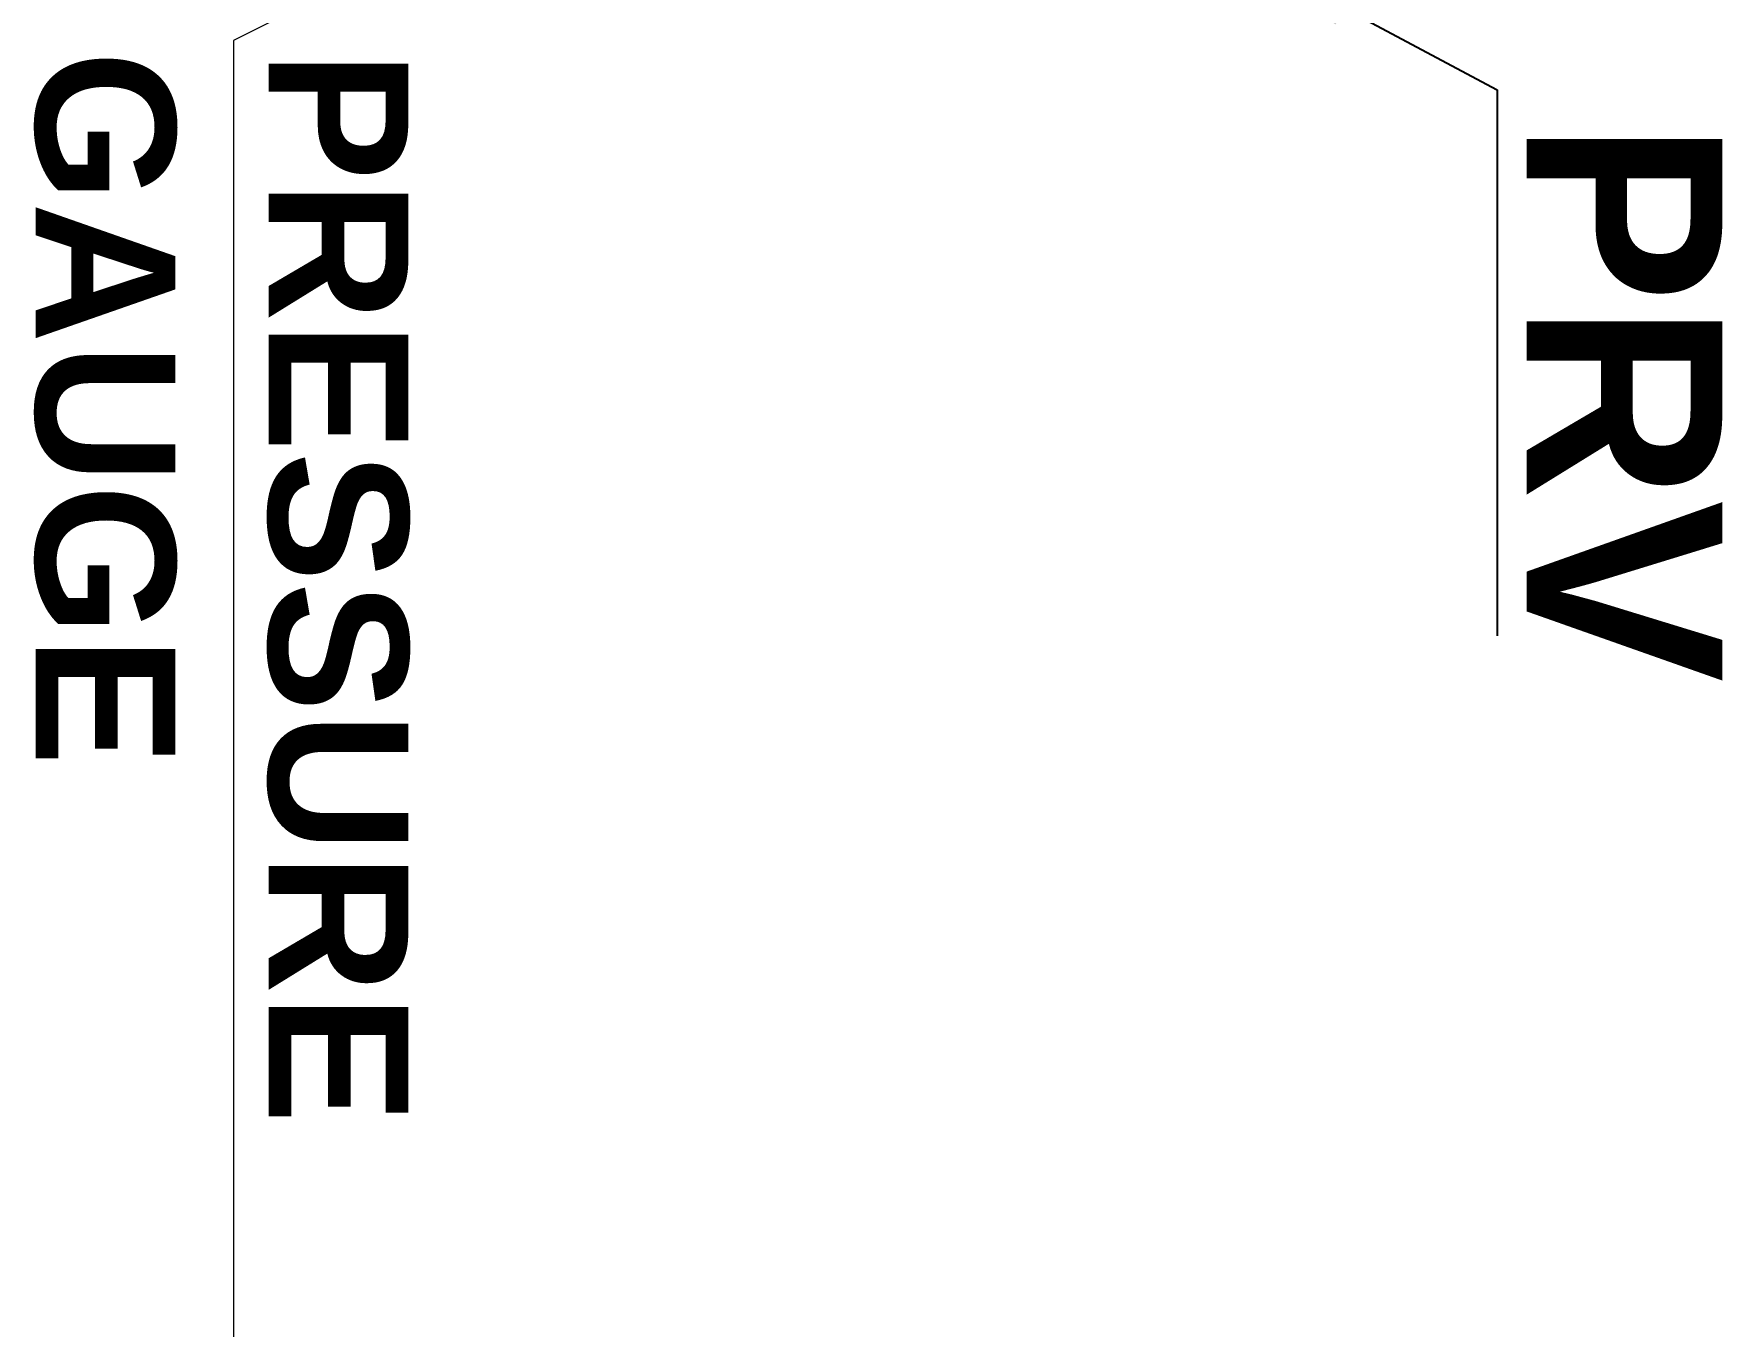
# Model space of a CAD drawing. Header units: inches. Extents: x -98933 to 1585249, y -3352739 to 192771.
# Drawn here: x 58072.49 to 58082.05, y 49929.76 to 49937.08 of the extents above; entities that cross this region are included whole.
import ezdxf

# ---------------------------------------------------------------- set-up
doc = ezdxf.new("R2010")
doc.units = ezdxf.units.IN
doc.header["$MEASUREMENT"] = 0
doc.layers.get('0').update_dxf_attribs({"lineweight": 0})
for name, color, linetype, lineweight in [('Pipe 40 mm', 1, 'Continuous', 25), ('SHEET', 186, 'Continuous', 35), ('wall', 7, 'Continuous', 0)]:
    doc.layers.add(name, color=color, linetype=linetype, lineweight=lineweight)
doc.styles.get("Standard").update_dxf_attribs({"font": 'arialbd.ttf', "height": 24})
doc.dimstyles.new('STANDARD$7', dxfattribs={"dimscale": 0, "dimtxt": 7, "dimasz": 2, "dimexe": 0.1875, "dimexo": 0.0625, "dimgap": 0.09, "dimtad": 0, "dimtih": 1, "dimtoh": 1, "dimdec": 4, "dimzin": 0, "dimdsep": 46, "dimtxsty": 'Standard', "dimblk": 'DOT', "dimcen": 0.09375, "dimclrt": 256, "dimadec": 0, "dimazin": 0, "dimtfac": 1, "dimtdec": 4, "dimtofl": 0, "dimtmove": 0, "dimatfit": 3, "dimfxl": 1, "dimtolj": 1, "dimtzin": 0, "dimarcsym": 0})

# ---------------------------------------------------------------- blocks, each defined once
blk = doc.blocks.new('_DOT')
at = {"color": 0, "linetype": 'ByBlock'}
blk.add_line((-0.5, 0), (-1, 0), dxfattribs=at)
at = {"color": 0, "linetype": 'ByBlock', "const_width": 0.5}
blk.add_lwpolyline([(-0.25, 0, 1), (0.25, 0, 1)], format="xyb", close=True, dxfattribs=at)
blk = doc.blocks.new('RFF')
at = {"layer": 'Pipe 40 mm', "color": 0, "lineweight": 5, "elevation": 4589712.929}
blk.add_lwpolyline([(-221491.179, 148463.458), (-221494.49, 148461.795), (-221494.49, 148447.714)], dxfattribs=at)
at = {"layer": 'SHEET', "color": 0, "lineweight": 5, "insert": (-221481.316, 148458.599, 3054844.01), "char_height": 1.7306, "width": 8.16171, "attachment_point": 2, "rotation": 270}
blk.add_mtext('PRV', dxfattribs=at)
at = {"layer": 'wall', "linetype": 'ByBlock', "lineweight": 5, "insert": (-221492.943, 148461.705, 4589712.929), "char_height": 1.23615, "width": 14.70582, "attachment_point": 1, "rotation": 270}
blk.add_mtext('{\\C0;PRESSURE GAUGE}', dxfattribs=at)
at = {"layer": 'Pipe 40 mm', "color": 1, "lineweight": 5}
blk.add_leader([(-221485.544, 148462.551, 4709611.934), (-221483.308, 148461.359, 4709611.934), (-221483.308, 148456.526, 4709611.934)], dimstyle='STANDARD$7', override={"dimscale": 1, "dimtxt": 8, "dimasz": 1, "dimexe": 5, "dimexo": 6, "dimtih": 0, "dimtoh": 0, "dimcen": 0, "dimclrd": 253, "dimclre": 253, "dimclrt": 30, "dimfxl": 2, "dimfxlon": 1, "dimtfill": 2, "dimarcsym": 1}, dxfattribs=at)

msp = doc.modelspace()

# ---------------------------------------------------------------- block references
at = {"lineweight": -2, "xscale": 0.6399999999994179, "yscale": 0.6399999999994179, "zscale": 0.639999999984866}
msp.add_blockref('RFF', (199830.0919, -45078.5114, -483662.7356), dxfattribs=at)

doc.saveas('drawing.dxf')
